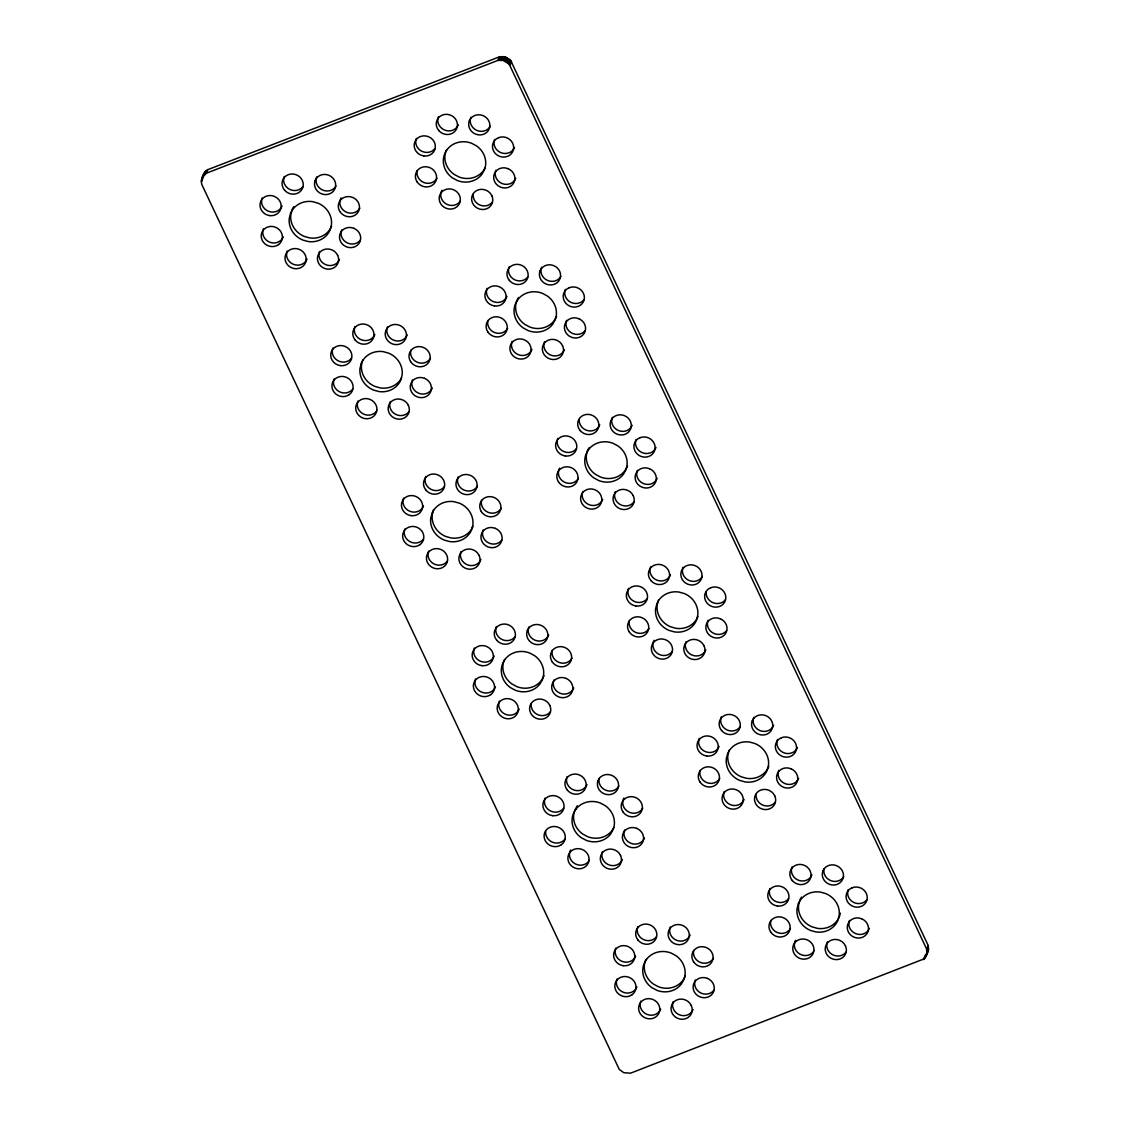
<?xml version="1.0" encoding="UTF-8"?>
<svg xmlns="http://www.w3.org/2000/svg" width="1130" height="1130" viewBox="0 0 1130 1130"><rect width="100%" height="100%" fill="white"/><g stroke="black" fill="none" stroke-linecap="round" stroke-linejoin="round"><path stroke-width="1.5" d="M202.016 178.046L206.31 173.243L497.906 60.398L503.387 60.469L509.192 64.156L926.642 949.073L926.854 954.299L924.284 958.791L630.554 1073.189L623.746 1072.681L619.268 1069.432L201.818 184.515C200.391 179.091 203.132 172.608 207.849 169.641L499.446 56.811L504.926 56.881L510.732 60.568L928.182 945.485L928.38 950.697L924.82 956.051M316.697 176.93L316.075 179.458A10.707 9.972 23.1 0 0 322.94 190.179A10.707 9.972 23.1 0 0 335.271 187.17L335.921 186.04M387.406 326.951L386.799 329.48A10.707 9.972 23.1 0 0 393.664 340.201A10.707 9.972 23.1 0 0 405.995 337.192L407.294 334.932M470.871 117.266L470.25 119.794A10.707 9.972 23.1 0 0 477.114 130.529A10.707 9.972 23.1 0 0 489.459 127.521L490.095 126.376M458.13 476.959L457.509 479.501A10.707 9.972 23.1 0 0 464.388 490.222A10.707 9.972 23.1 0 0 476.719 487.214L477.368 486.084M541.595 267.287L540.973 269.816A10.707 9.972 23.1 0 0 547.838 280.551A10.707 9.972 23.1 0 0 560.169 277.528L560.819 276.398M528.854 626.981L528.233 629.509A10.707 9.972 23.1 0 0 535.097 640.244A10.707 9.972 23.1 0 0 547.443 637.235L548.728 634.961M612.305 417.309L611.697 419.837A10.707 9.972 23.1 0 0 618.562 430.572A10.707 9.972 23.1 0 0 630.893 427.55L632.193 425.29M599.267 778.273L598.957 779.531A10.707 9.972 23.1 0 0 605.821 790.266A10.707 9.972 23.1 0 0 618.152 787.243L618.802 786.113M683.029 567.317L682.421 569.859A10.707 9.972 23.1 0 0 689.286 580.58A10.707 9.972 23.1 0 0 701.617 577.571L702.267 576.441M670.288 927.024L669.68 929.552A10.707 9.972 23.1 0 0 676.545 940.287A10.707 9.972 23.1 0 0 688.876 937.264L690.176 935.004M753.752 717.338L753.131 719.881A10.707 9.972 23.1 0 0 759.996 730.602A10.707 9.972 23.1 0 0 772.341 727.593L773.626 725.333M824.166 868.631L823.855 869.902A10.707 9.972 23.1 0 0 830.72 880.623A10.707 9.972 23.1 0 0 843.051 877.615L843.7 876.485M362.758 360.032L361.515 364.806A21.428 19.945 23.1 0 0 374.934 386.418L380.316 387.929A21.428 19.945 23.1 0 0 401.63 377.83M433.539 509.771L432.239 514.828A21.428 19.945 23.1 0 0 445.658 536.439L451.04 537.951A21.428 19.945 23.1 0 0 473.089 526.269M658.451 600.129L657.137 605.172A21.428 19.945 23.1 0 0 670.556 626.797L675.938 628.308A21.428 19.945 23.1 0 0 697.987 616.627M729.161 750.151L727.861 755.193A21.428 19.945 23.1 0 0 741.28 776.819L746.662 778.33A21.428 19.945 23.1 0 0 768.711 766.649L768.781 766.38M840.324 913.21L839.435 916.67A21.428 19.945 23.1 0 1 817.371 928.352L812.004 926.84A21.428 19.945 23.1 0 1 798.571 905.215L799.885 900.172A21.428 19.945 23.1 0 1 801.523 897.093M201.62 179.303L204.841 172.198M201.394 180.588L204.106 173.286M204.177 174.811L205.716 171.209M201.352 181.902L202.891 178.314M205.18 173.949L206.719 170.362M206.31 173.243L207.849 169.641M497.906 60.398L499.446 56.811M499.262 60.158L500.788 56.571M500.632 60.102L502.172 56.5M502.017 60.201L503.556 56.599M503.387 60.469L504.926 56.881M504.729 60.921L506.254 57.319M505.986 61.514L507.525 57.927M507.172 62.263L508.698 58.675M508.246 63.153L509.771 59.551M509.192 64.156L510.732 60.568M510.011 65.258L511.537 61.67M926.642 949.073L928.182 945.485M926.967 950.372L928.507 946.785M923.281 959.638L924.298 957.237M927.109 951.686L928.648 948.098M924.284 958.791L925.823 955.189M927.066 953.014L928.606 949.412M925.159 957.802L926.699 954.214M925.894 956.715L928.38 950.697M446.209 150.347L446.068 150.601A21.428 19.945 23.1 0 0 454.034 174.331L458.964 176.972A21.428 19.945 23.1 0 0 483.513 170.616L485.109 167.734M518.515 297.501L516.791 300.622A21.428 19.945 23.1 0 0 524.758 324.352L529.688 326.994A21.428 19.945 23.1 0 0 554.237 320.623L556.624 316.315M589.239 447.522L587.515 450.644A21.428 19.945 23.1 0 0 595.468 474.374L600.397 477.015A21.428 19.945 23.1 0 0 624.961 470.645L627.475 466.083M504.192 660.061L504.065 660.316A21.428 19.945 23.1 0 0 512.017 684.046L516.947 686.687A21.428 19.945 23.1 0 0 541.51 680.331L544.024 675.768M577.289 805.775L574.775 810.337A21.428 19.945 23.1 0 0 582.741 834.067L587.671 836.709A21.428 19.945 23.1 0 0 612.22 830.338L613.816 827.471M645.64 960.105L645.498 960.359A21.428 19.945 23.1 0 0 653.451 984.089L658.38 986.73A21.428 19.945 23.1 0 0 682.944 980.36L685.317 976.052M442.014 190.264L441.364 191.394A10.707 9.972 23.1 0 0 446.35 204.064A10.707 9.972 23.1 0 0 459.952 201.649M654.171 640.329L653.521 641.459A10.707 9.972 23.1 0 0 658.508 654.115A10.707 9.972 23.1 0 0 672.11 651.699M570.707 850L570.071 851.13A10.707 9.972 23.1 0 0 575.057 863.786A10.707 9.972 23.1 0 0 588.645 861.385M795.605 940.358L794.969 941.488A10.707 9.972 23.1 0 0 799.955 954.158A10.707 9.972 23.1 0 0 813.544 951.742M447.212 561.342A10.707 9.972 23.1 0 1 433.609 563.757A10.707 9.972 23.1 0 1 428.623 551.101M515.012 636.783A10.707 9.972 23.1 0 1 498.189 636.557L496.72 634.269A10.707 9.972 23.1 0 1 496.423 626.543M494.22 656.064A10.707 9.972 23.1 0 1 483.287 662.053L480.589 661.332A10.707 9.972 23.1 0 1 474.346 648.069M573.729 688A10.707 9.972 23.1 0 1 560.113 693.283L557.655 691.927A10.707 9.972 23.1 0 1 553.855 680.02M495.434 686.941A10.707 9.972 23.1 0 1 492.256 691.052L489.911 692.337A10.707 9.972 23.1 0 1 478.287 689.992A10.707 9.972 23.1 0 1 475.561 678.961M644.453 838.022A10.707 9.972 23.1 0 1 630.823 843.305L628.379 841.949A10.707 9.972 23.1 0 1 624.579 830.042M432.296 387.971A10.707 9.972 23.1 0 1 418.665 393.24L416.221 391.898A10.707 9.972 23.1 0 1 412.408 379.991M519.221 709.103A10.707 9.972 23.1 0 1 505.604 714.372A10.707 9.972 23.1 0 1 499.347 701.109M725.404 599.719A10.707 9.972 23.1 0 1 721.18 602.841L718.539 603.491A10.707 9.972 23.1 0 1 706.208 592.007M571.992 658.225A10.707 9.972 23.1 0 1 558.969 662.42A10.707 9.972 23.1 0 1 552.231 650.442M635.667 956.107A10.707 9.972 23.1 0 1 624.735 962.096L622.037 961.376A10.707 9.972 23.1 0 1 615.779 948.112M744.119 799.461A10.707 9.972 23.1 0 1 730.489 804.73A10.707 9.972 23.1 0 1 724.245 791.48M705.84 649.877A10.707 9.972 23.1 0 1 696.292 655.979A10.707 9.972 23.1 0 1 686.263 649.609L685.444 647.066A10.707 9.972 23.1 0 1 685.952 641.897M660.669 1009.147A10.707 9.972 23.1 0 1 647.038 1014.415A10.707 9.972 23.1 0 1 640.781 1001.152M649.016 628.52A10.707 9.972 23.1 0 1 635.908 632.532A10.707 9.972 23.1 0 1 629.354 620.469M587.021 784.545A10.707 9.972 23.1 0 1 568.913 786.579L567.444 784.291A10.707 9.972 23.1 0 1 567.147 776.564M352.701 389.172A10.707 9.972 23.1 0 1 350.809 391.008L348.478 392.294A10.707 9.972 23.1 0 1 336.839 389.949A10.707 9.972 23.1 0 1 334.113 378.931M408.919 411.772A10.707 9.972 23.1 0 1 390.641 409.244L389.822 406.687A10.707 9.972 23.1 0 1 390.33 401.517M693.1 1009.584A10.707 9.972 23.1 0 1 683.551 1015.672A10.707 9.972 23.1 0 1 673.522 1009.316L672.703 1006.759A10.707 9.972 23.1 0 1 673.226 1001.59M636.868 986.984A10.707 9.972 23.1 0 1 633.704 991.081L631.359 992.366A10.707 9.972 23.1 0 1 619.72 990.035A10.707 9.972 23.1 0 1 616.994 979.004M713.878 990.304A10.707 9.972 23.1 0 1 701.546 993.327L699.103 991.971A10.707 9.972 23.1 0 1 695.303 980.063M713.44 958.268A10.707 9.972 23.1 0 1 700.402 962.463A10.707 9.972 23.1 0 1 693.665 950.485M656.445 936.827A10.707 9.972 23.1 0 1 639.636 936.601L638.168 934.298A10.707 9.972 23.1 0 1 637.857 926.586M480.942 559.519A10.707 9.972 23.1 0 1 471.394 565.622A10.707 9.972 23.1 0 1 461.365 559.265L460.546 556.709A10.707 9.972 23.1 0 1 461.054 551.539M550.366 711.801A10.707 9.972 23.1 0 1 532.089 709.273L531.269 706.716A10.707 9.972 23.1 0 1 531.171 704.089M563.644 808.346A10.707 9.972 23.1 0 1 554.011 812.074L551.313 811.354A10.707 9.972 23.1 0 1 545.07 798.091M622.376 859.563A10.707 9.972 23.1 0 1 612.841 865.651A10.707 9.972 23.1 0 1 602.798 859.294L601.993 856.738A10.707 9.972 23.1 0 1 602.502 851.568M564.859 839.237A10.707 9.972 23.1 0 1 562.98 841.073L560.635 842.344A10.707 9.972 23.1 0 1 545.663 831.51M642.716 808.247A10.707 9.972 23.1 0 1 628.421 811.849A10.707 9.972 23.1 0 1 623.901 798.034M331.641 226.24A21.428 19.945 23.1 0 1 309.592 237.907L304.224 236.396A21.428 19.945 23.1 0 1 290.791 214.785L292.105 209.728A21.428 19.945 23.1 0 1 293.744 206.663M670.471 574.873A10.707 9.972 23.1 0 1 652.377 576.907L650.894 574.605A10.707 9.972 23.1 0 1 650.598 566.879M360.272 240.21A10.707 9.972 23.1 0 1 347.941 243.218L345.498 241.877A10.707 9.972 23.1 0 1 341.698 229.969M359.764 208.301A10.707 9.972 23.1 0 1 345.399 211.691A10.707 9.972 23.1 0 1 341.091 197.835M302.84 186.732A10.707 9.972 23.1 0 1 286.031 186.506L284.562 184.204A10.707 9.972 23.1 0 1 284.252 176.492M283.277 236.89A10.707 9.972 23.1 0 1 280.099 240.987L277.754 242.272A10.707 9.972 23.1 0 1 266.115 239.927A10.707 9.972 23.1 0 1 263.389 228.91M307.063 259.038A10.707 9.972 23.1 0 1 293.433 264.321A10.707 9.972 23.1 0 1 287.19 251.058M339.494 259.476A10.707 9.972 23.1 0 1 329.946 265.578A10.707 9.972 23.1 0 1 319.917 259.222L319.098 256.665A10.707 9.972 23.1 0 1 319.621 251.496M376.488 411.32A10.707 9.972 23.1 0 1 362.885 413.735A10.707 9.972 23.1 0 1 357.899 401.079M430.474 358.323A10.707 9.972 23.1 0 1 417.38 362.32A10.707 9.972 23.1 0 1 410.826 350.272M351.487 358.281A10.707 9.972 23.1 0 1 341.853 362.01L339.155 361.303A10.707 9.972 23.1 0 1 332.898 348.04M374.849 334.494A10.707 9.972 23.1 0 1 356.755 336.528L355.286 334.226A10.707 9.972 23.1 0 1 354.975 326.499M423.411 539.194A10.707 9.972 23.1 0 1 421.532 541.03L419.188 542.315A10.707 9.972 23.1 0 1 407.563 539.971A10.707 9.972 23.1 0 1 404.837 528.953M444.288 486.776A10.707 9.972 23.1 0 1 427.479 486.55L425.996 484.247A10.707 9.972 23.1 0 1 425.699 476.521M423.496 506.042A10.707 9.972 23.1 0 1 412.563 512.031L409.865 511.311A10.707 9.972 23.1 0 1 403.622 498.062M501.72 540.253A10.707 9.972 23.1 0 1 489.389 543.262L486.931 541.92A10.707 9.972 23.1 0 1 483.132 529.998M501.197 508.345A10.707 9.972 23.1 0 1 488.104 512.342A10.707 9.972 23.1 0 1 481.55 500.293M798.628 778.372A10.707 9.972 23.1 0 1 785.011 783.641L782.553 782.285A10.707 9.972 23.1 0 1 778.754 770.378M788.542 898.703A10.707 9.972 23.1 0 1 778.909 902.432L776.211 901.712A10.707 9.972 23.1 0 1 769.968 888.448M866.851 899.763A10.707 9.972 23.1 0 1 862.628 902.884L859.972 903.534A10.707 9.972 23.1 0 1 848.263 889.508M790.449 928.563A10.707 9.972 23.1 0 1 777.355 932.575A10.707 9.972 23.1 0 1 770.801 920.512M845.989 952.18A10.707 9.972 23.1 0 1 827.697 949.652L826.892 947.095A10.707 9.972 23.1 0 1 827.4 941.94M811.919 874.903A10.707 9.972 23.1 0 1 793.811 876.951L792.342 874.648A10.707 9.972 23.1 0 1 792.031 866.922M599.748 424.852A10.707 9.972 23.1 0 1 581.653 426.886L580.184 424.583A10.707 9.972 23.1 0 1 579.266 419.4M507.638 328.364A10.707 9.972 23.1 0 1 494.615 332.559A10.707 9.972 23.1 0 1 487.877 320.581M492.383 202.086A10.707 9.972 23.1 0 1 474.091 199.558L473.286 197.001A10.707 9.972 23.1 0 1 473.173 194.374M578.362 478.386A10.707 9.972 23.1 0 1 564.068 481.987A10.707 9.972 23.1 0 1 559.548 468.173M506.96 296.371A10.707 9.972 23.1 0 1 496.028 302.36L493.33 301.639A10.707 9.972 23.1 0 1 487.072 288.376M531.962 349.41A10.707 9.972 23.1 0 1 518.331 354.679A10.707 9.972 23.1 0 1 512.088 341.415M655.979 447.438A10.707 9.972 23.1 0 1 650.456 452.833L647.815 453.469A10.707 9.972 23.1 0 1 636.105 439.457M657.194 478.329A10.707 9.972 23.1 0 1 643.563 483.612L641.12 482.256A10.707 9.972 23.1 0 1 637.306 470.348M576.385 448.652A10.707 9.972 23.1 0 1 566.752 452.381L564.054 451.661A10.707 9.972 23.1 0 1 557.796 438.398M514.531 147.409A10.707 9.972 23.1 0 1 509.023 152.79L506.367 153.426A10.707 9.972 23.1 0 1 494.658 139.414M434.937 148.609A10.707 9.972 23.1 0 1 425.304 152.338L422.606 151.618A10.707 9.972 23.1 0 1 416.363 138.354M564.393 349.848A10.707 9.972 23.1 0 1 554.844 355.936A10.707 9.972 23.1 0 1 544.815 349.58L543.996 347.023A10.707 9.972 23.1 0 1 544.519 341.853M583.97 299.69A10.707 9.972 23.1 0 1 579.732 302.812L577.091 303.447A10.707 9.972 23.1 0 1 565.381 289.435M515.746 178.286A10.707 9.972 23.1 0 1 502.116 183.569L499.672 182.213A10.707 9.972 23.1 0 1 495.872 170.305M436.915 178.342A10.707 9.972 23.1 0 1 423.891 182.537A10.707 9.972 23.1 0 1 417.154 170.559M585.17 330.567A10.707 9.972 23.1 0 1 572.839 333.59L570.396 332.234A10.707 9.972 23.1 0 1 566.596 320.327M527.738 277.09A10.707 9.972 23.1 0 1 510.93 276.864L509.461 274.562A10.707 9.972 23.1 0 1 509.15 266.849M458.314 124.809A10.707 9.972 23.1 0 1 440.206 126.843L438.737 124.554A10.707 9.972 23.1 0 1 438.44 116.828M633.817 502.13A10.707 9.972 23.1 0 1 615.539 499.601L614.72 497.045A10.707 9.972 23.1 0 1 615.229 491.875M602.686 499.432A10.707 9.972 23.1 0 1 589.055 504.7A10.707 9.972 23.1 0 1 582.798 491.437M775.265 802.159A10.707 9.972 23.1 0 1 756.987 799.63L756.168 797.074A10.707 9.972 23.1 0 1 756.069 794.447M719.725 778.542A10.707 9.972 23.1 0 1 706.631 782.553A10.707 9.972 23.1 0 1 700.077 770.491M647.109 598.66A10.707 9.972 23.1 0 1 637.475 602.389L634.778 601.668A10.707 9.972 23.1 0 1 628.52 588.419M719.118 746.422A10.707 9.972 23.1 0 1 708.185 752.41L705.487 751.69A10.707 9.972 23.1 0 1 699.244 738.427M726.618 630.611A10.707 9.972 23.1 0 1 714.287 633.619L711.844 632.277A10.707 9.972 23.1 0 1 708.03 620.356M739.91 727.155A10.707 9.972 23.1 0 1 723.087 726.929L721.618 724.627A10.707 9.972 23.1 0 1 721.321 716.9M797.427 747.481A10.707 9.972 23.1 0 1 791.904 752.863L789.263 753.512A10.707 9.972 23.1 0 1 777.539 739.486M282.062 205.999A10.707 9.972 23.1 0 1 271.129 211.988L268.432 211.282A10.707 9.972 23.1 0 1 262.174 198.018M869.351 928.394A10.707 9.972 23.1 0 1 855.721 933.663L853.277 932.307A10.707 9.972 23.1 0 1 849.478 920.399M315.157 180.518L314.536 183.06A10.707 9.972 23.1 0 0 321.414 193.781A10.707 9.972 23.1 0 0 333.746 190.772L335.031 188.512A10.707 9.972 23.1 0 0 328.788 175.249A10.707 9.972 23.1 0 0 315.157 180.518M306.145 260.098L305.524 262.64A10.707 9.972 23.1 0 1 291.907 267.909A10.707 9.972 23.1 0 1 285.65 254.646L286.949 252.386A10.707 9.972 23.1 0 1 299.281 249.377A10.707 9.972 23.1 0 1 306.145 260.098M385.881 330.539L385.259 333.068A10.707 9.972 23.1 0 0 392.124 343.803A10.707 9.972 23.1 0 0 404.455 340.794L405.755 338.52A10.707 9.972 23.1 0 0 399.512 325.271A10.707 9.972 23.1 0 0 385.881 330.539M376.869 410.119L376.248 412.662A10.707 9.972 23.1 0 1 362.617 417.93A10.707 9.972 23.1 0 1 356.374 404.667L357.659 402.407A10.707 9.972 23.1 0 1 370.004 399.399A10.707 9.972 23.1 0 1 376.869 410.119M469.331 120.854L468.724 123.396A10.707 9.972 23.1 0 0 475.589 134.117A10.707 9.972 23.1 0 0 487.92 131.108L489.219 128.848A10.707 9.972 23.1 0 0 482.962 115.585A10.707 9.972 23.1 0 0 469.331 120.854M460.32 200.448L459.712 202.976A10.707 9.972 23.1 0 1 446.082 208.259A10.707 9.972 23.1 0 1 439.824 194.996L441.124 192.736A10.707 9.972 23.1 0 1 453.455 189.713A10.707 9.972 23.1 0 1 460.32 200.448M456.591 480.561L455.983 483.089A10.707 9.972 23.1 0 0 462.848 493.824A10.707 9.972 23.1 0 0 475.179 490.816L476.479 488.541A10.707 9.972 23.1 0 0 470.221 475.292A10.707 9.972 23.1 0 0 456.591 480.561M447.579 560.141L446.972 562.684A10.707 9.972 23.1 0 1 433.341 567.952A10.707 9.972 23.1 0 1 427.084 554.689L428.383 552.429A10.707 9.972 23.1 0 1 440.714 549.42A10.707 9.972 23.1 0 1 447.579 560.141M540.055 270.875L539.434 273.418A10.707 9.972 23.1 0 0 546.313 284.139A10.707 9.972 23.1 0 0 558.644 281.13L559.929 278.87A10.707 9.972 23.1 0 0 553.686 265.606A10.707 9.972 23.1 0 0 540.055 270.875M531.043 350.47L530.422 352.998A10.707 9.972 23.1 0 1 516.806 358.267A10.707 9.972 23.1 0 1 510.548 345.017L511.848 342.757A10.707 9.972 23.1 0 1 524.179 339.735A10.707 9.972 23.1 0 1 531.043 350.47M527.315 630.568L526.707 633.111A10.707 9.972 23.1 0 0 533.572 643.832A10.707 9.972 23.1 0 0 545.903 640.823L547.202 638.563A10.707 9.972 23.1 0 0 540.945 625.3A10.707 9.972 23.1 0 0 527.315 630.568M518.303 710.163L517.695 712.691A10.707 9.972 23.1 0 1 504.065 717.974A10.707 9.972 23.1 0 1 497.807 704.71L499.107 702.45A10.707 9.972 23.1 0 1 511.438 699.428A10.707 9.972 23.1 0 1 518.303 710.163M610.779 420.897L610.158 423.439A10.707 9.972 23.1 0 0 617.022 434.16A10.707 9.972 23.1 0 0 629.354 431.152L630.653 428.892A10.707 9.972 23.1 0 0 624.396 415.628A10.707 9.972 23.1 0 0 610.779 420.897M601.767 500.491L601.146 503.02A10.707 9.972 23.1 0 1 587.515 508.288A10.707 9.972 23.1 0 1 581.272 495.039L582.557 492.765A10.707 9.972 23.1 0 1 594.903 489.756A10.707 9.972 23.1 0 1 601.767 500.491M598.038 780.59L597.431 783.132A10.707 9.972 23.1 0 0 604.296 793.853A10.707 9.972 23.1 0 0 616.627 790.845L617.912 788.585A10.707 9.972 23.1 0 0 611.669 775.321A10.707 9.972 23.1 0 0 598.038 780.59M589.027 860.184L588.405 862.713A10.707 9.972 23.1 0 1 574.789 867.981A10.707 9.972 23.1 0 1 568.531 854.732L569.831 852.472A10.707 9.972 23.1 0 1 582.162 849.449A10.707 9.972 23.1 0 1 589.027 860.184M681.503 570.918L680.882 573.447A10.707 9.972 23.1 0 0 687.746 584.182A10.707 9.972 23.1 0 0 700.077 581.159L701.377 578.899A10.707 9.972 23.1 0 0 695.12 565.636A10.707 9.972 23.1 0 0 681.503 570.918M672.491 650.499L671.87 653.041A10.707 9.972 23.1 0 1 658.239 658.31A10.707 9.972 23.1 0 1 651.996 645.046L653.281 642.786A10.707 9.972 23.1 0 1 665.612 639.778A10.707 9.972 23.1 0 1 672.491 650.499M668.762 930.612L668.141 933.154A10.707 9.972 23.1 0 0 675.005 943.875A10.707 9.972 23.1 0 0 687.351 940.866L688.636 938.606A10.707 9.972 23.1 0 0 682.393 925.343A10.707 9.972 23.1 0 0 668.762 930.612M659.75 1010.206L659.129 1012.734A10.707 9.972 23.1 0 1 645.498 1018.003A10.707 9.972 23.1 0 1 639.255 1004.754L640.541 1002.48A10.707 9.972 23.1 0 1 652.886 999.471A10.707 9.972 23.1 0 1 659.75 1010.206M752.213 720.94L751.605 723.468A10.707 9.972 23.1 0 0 758.47 734.189A10.707 9.972 23.1 0 0 770.801 731.181L772.101 728.921A10.707 9.972 23.1 0 0 765.843 715.657A10.707 9.972 23.1 0 0 752.213 720.94M743.201 800.52L742.594 803.049A10.707 9.972 23.1 0 1 728.963 808.331A10.707 9.972 23.1 0 1 722.706 795.068L724.005 792.808A10.707 9.972 23.1 0 1 736.336 789.799A10.707 9.972 23.1 0 1 743.201 800.52M822.937 870.962L822.315 873.49A10.707 9.972 23.1 0 0 829.194 884.211A10.707 9.972 23.1 0 0 841.525 881.202L842.81 878.942A10.707 9.972 23.1 0 0 836.567 865.679A10.707 9.972 23.1 0 0 822.937 870.962M813.925 950.542L813.303 953.07A10.707 9.972 23.1 0 1 799.687 958.353A10.707 9.972 23.1 0 1 793.43 945.09L794.729 942.83A10.707 9.972 23.1 0 1 807.06 939.821A10.707 9.972 23.1 0 1 813.925 950.542M290.565 213.33L289.266 218.373A21.428 19.945 23.1 0 0 302.685 239.998L308.066 241.509A21.428 19.945 23.1 0 0 330.115 229.828L331.429 224.785A21.428 19.945 23.1 0 0 317.996 203.16L312.629 201.649A21.428 19.945 23.1 0 0 290.565 213.33M361.289 363.352L359.99 368.394A21.428 19.945 23.1 0 0 373.409 390.02L378.776 391.531A21.428 19.945 23.1 0 0 400.839 379.85L402.139 374.807A21.428 19.945 23.1 0 0 388.72 353.182L383.338 351.67A21.428 19.945 23.1 0 0 361.289 363.352M432.013 513.373L430.7 518.416A21.428 19.945 23.1 0 0 444.118 540.041L449.5 541.538A21.428 19.945 23.1 0 0 471.549 529.871L472.863 524.829A21.428 19.945 23.1 0 0 459.444 503.203L454.062 501.692A21.428 19.945 23.1 0 0 432.013 513.373M656.911 603.731L655.598 608.773A21.428 19.945 23.1 0 0 669.031 630.399L674.398 631.896A21.428 19.945 23.1 0 0 696.461 620.229L697.761 615.172A21.428 19.945 23.1 0 0 684.342 593.561L678.961 592.049A21.428 19.945 23.1 0 0 656.911 603.731M727.635 753.752L726.322 758.795A21.428 19.945 23.1 0 0 739.74 780.42L745.122 781.918A21.428 19.945 23.1 0 0 767.171 770.25L768.485 765.194A21.428 19.945 23.1 0 0 755.066 743.582L749.684 742.071A21.428 19.945 23.1 0 0 727.635 753.752M798.359 903.76L797.046 908.817A21.428 19.945 23.1 0 0 810.464 930.428L815.846 931.939A21.428 19.945 23.1 0 0 837.895 920.272L839.209 915.215A21.428 19.945 23.1 0 0 825.776 893.604L820.408 892.093A21.428 19.945 23.1 0 0 798.359 903.76M447.056 149.64L444.542 154.203A21.428 19.945 23.1 0 0 452.494 177.933L457.424 180.56A21.428 19.945 23.1 0 0 481.987 174.204L484.502 169.641A21.428 19.945 23.1 0 0 476.549 145.911L471.62 143.27A21.428 19.945 23.1 0 0 447.056 149.64M517.78 299.662L515.266 304.224A21.428 19.945 23.1 0 0 523.218 327.954L528.148 330.582A21.428 19.945 23.1 0 0 552.711 324.225L555.226 319.663A21.428 19.945 23.1 0 0 547.259 295.933L542.329 293.291A21.428 19.945 23.1 0 0 517.78 299.662M588.49 449.669L585.976 454.232A21.428 19.945 23.1 0 0 593.942 477.976L598.872 480.603A21.428 19.945 23.1 0 0 623.421 474.247L625.935 469.685A21.428 19.945 23.1 0 0 617.983 445.955L613.053 443.313A21.428 19.945 23.1 0 0 588.49 449.669M505.039 659.355L502.525 663.917A21.428 19.945 23.1 0 0 510.478 687.647L515.407 690.275A21.428 19.945 23.1 0 0 539.971 683.918L542.485 679.356A21.428 19.945 23.1 0 0 534.532 655.626L529.603 652.985A21.428 19.945 23.1 0 0 505.039 659.355M575.763 809.377L573.249 813.939A21.428 19.945 23.1 0 0 581.201 837.669L586.131 840.296A21.428 19.945 23.1 0 0 610.694 833.94L613.209 829.378A21.428 19.945 23.1 0 0 605.242 805.648L600.312 803.006A21.428 19.945 23.1 0 0 575.763 809.377M646.487 959.384L643.959 963.947A21.428 19.945 23.1 0 0 651.925 987.691L656.855 990.318A21.428 19.945 23.1 0 0 681.404 983.962L683.933 979.399A21.428 19.945 23.1 0 0 675.966 955.669L671.036 953.028A21.428 19.945 23.1 0 0 646.487 959.384M278.559 244.589L276.214 245.874A10.707 9.972 23.1 0 1 262.16 240.224A10.707 9.972 23.1 0 1 267.372 227.116L270.028 226.466A10.707 9.972 23.1 0 1 281.441 232.766A10.707 9.972 23.1 0 1 278.559 244.589M498.641 137.634L496.296 138.919A10.707 9.972 23.1 0 0 493.429 150.728A10.707 9.972 23.1 0 0 504.842 157.028L507.483 156.378A10.707 9.972 23.1 0 0 512.695 143.27A10.707 9.972 23.1 0 0 498.641 137.634M349.283 394.61L346.938 395.895A10.707 9.972 23.1 0 1 332.884 390.245A10.707 9.972 23.1 0 1 338.096 377.138L340.737 376.488A10.707 9.972 23.1 0 1 352.15 382.788A10.707 9.972 23.1 0 1 349.283 394.61M569.365 287.656L567.02 288.927A10.707 9.972 23.1 0 0 564.153 300.75A10.707 9.972 23.1 0 0 575.566 307.049L578.207 306.399A10.707 9.972 23.1 0 0 583.419 293.291A10.707 9.972 23.1 0 0 569.365 287.656M420.007 544.632L417.662 545.917A10.707 9.972 23.1 0 1 403.608 540.267A10.707 9.972 23.1 0 1 408.82 527.159L411.461 526.509A10.707 9.972 23.1 0 1 422.874 532.809A10.707 9.972 23.1 0 1 420.007 544.632M640.089 437.663L637.744 438.949A10.707 9.972 23.1 0 0 634.862 450.771A10.707 9.972 23.1 0 0 646.275 457.071L648.931 456.421A10.707 9.972 23.1 0 0 654.143 443.313A10.707 9.972 23.1 0 0 640.089 437.663M490.731 694.639L488.386 695.925A10.707 9.972 23.1 0 1 474.332 690.275A10.707 9.972 23.1 0 1 479.544 677.167L482.185 676.531A10.707 9.972 23.1 0 1 493.598 682.817A10.707 9.972 23.1 0 1 490.731 694.639M710.812 587.685L708.468 588.97A10.707 9.972 23.1 0 0 705.586 600.793A10.707 9.972 23.1 0 0 716.999 607.078L719.655 606.443A10.707 9.972 23.1 0 0 724.867 593.335A10.707 9.972 23.1 0 0 710.812 587.685M561.441 844.661L559.096 845.946A10.707 9.972 23.1 0 1 545.041 840.296A10.707 9.972 23.1 0 1 550.268 827.188L552.909 826.553A10.707 9.972 23.1 0 1 564.322 832.838A10.707 9.972 23.1 0 1 561.441 844.661M781.522 737.706L779.192 738.992A10.707 9.972 23.1 0 0 776.31 750.814A10.707 9.972 23.1 0 0 787.723 757.1L790.364 756.45A10.707 9.972 23.1 0 0 795.591 743.356A10.707 9.972 23.1 0 0 781.522 737.706M632.164 994.683L629.82 995.968A10.707 9.972 23.1 0 1 615.765 990.318A10.707 9.972 23.1 0 1 620.977 977.21L623.633 976.574A10.707 9.972 23.1 0 1 635.032 982.86A10.707 9.972 23.1 0 1 632.164 994.683M852.246 887.728L849.901 889.013A10.707 9.972 23.1 0 0 847.034 900.836A10.707 9.972 23.1 0 0 858.447 907.122L861.088 906.472A10.707 9.972 23.1 0 0 866.3 893.378A10.707 9.972 23.1 0 0 852.246 887.728M507.963 168.624L505.265 167.904A10.707 9.972 23.1 0 0 494.333 173.893A10.707 9.972 23.1 0 0 498.146 185.814L500.59 187.156A10.707 9.972 23.1 0 0 514.221 181.888A10.707 9.972 23.1 0 0 507.963 168.624M423.778 155.926L421.08 155.206A10.707 9.972 23.1 0 1 414.823 141.956A10.707 9.972 23.1 0 1 428.454 136.674L430.897 138.03A10.707 9.972 23.1 0 1 434.697 149.937A10.707 9.972 23.1 0 1 423.778 155.926M353.789 228.288L351.091 227.568A10.707 9.972 23.1 0 0 340.158 233.557A10.707 9.972 23.1 0 0 343.958 245.464L346.416 246.82A10.707 9.972 23.1 0 0 360.032 241.552A10.707 9.972 23.1 0 0 353.789 228.288M269.59 215.59L266.892 214.87A10.707 9.972 23.1 0 1 260.649 201.606A10.707 9.972 23.1 0 1 274.279 196.338L276.723 197.694A10.707 9.972 23.1 0 1 280.523 209.601A10.707 9.972 23.1 0 1 269.59 215.59M578.687 318.646L575.989 317.926A10.707 9.972 23.1 0 0 565.057 323.915A10.707 9.972 23.1 0 0 568.856 335.836L571.314 337.178A10.707 9.972 23.1 0 0 584.93 331.909A10.707 9.972 23.1 0 0 578.687 318.646M494.488 305.947L491.79 305.227A10.707 9.972 23.1 0 1 485.547 291.978A10.707 9.972 23.1 0 1 499.178 286.695L501.621 288.051A10.707 9.972 23.1 0 1 505.421 299.959A10.707 9.972 23.1 0 1 494.488 305.947M424.513 378.31L421.815 377.589A10.707 9.972 23.1 0 0 410.882 383.579A10.707 9.972 23.1 0 0 414.682 395.486L417.125 396.842A10.707 9.972 23.1 0 0 430.756 391.573A10.707 9.972 23.1 0 0 424.513 378.31M340.314 365.611L337.616 364.891A10.707 9.972 23.1 0 1 331.373 351.628A10.707 9.972 23.1 0 1 344.989 346.359L347.447 347.715A10.707 9.972 23.1 0 1 351.246 359.623A10.707 9.972 23.1 0 1 340.314 365.611M649.411 468.668L646.713 467.947A10.707 9.972 23.1 0 0 635.78 473.936A10.707 9.972 23.1 0 0 639.58 485.858L642.024 487.2A10.707 9.972 23.1 0 0 655.654 481.931A10.707 9.972 23.1 0 0 649.411 468.668M565.212 455.969L562.514 455.249A10.707 9.972 23.1 0 1 556.271 442A10.707 9.972 23.1 0 1 569.887 436.717L572.345 438.073A10.707 9.972 23.1 0 1 576.145 449.98A10.707 9.972 23.1 0 1 565.212 455.969M495.223 528.332L492.525 527.611A10.707 9.972 23.1 0 0 481.606 533.6A10.707 9.972 23.1 0 0 485.406 545.508L487.849 546.864A10.707 9.972 23.1 0 0 501.48 541.581A10.707 9.972 23.1 0 0 495.223 528.332M411.038 515.633L408.34 514.913A10.707 9.972 23.1 0 1 402.082 501.649A10.707 9.972 23.1 0 1 415.713 496.381L418.157 497.723A10.707 9.972 23.1 0 1 421.97 509.644A10.707 9.972 23.1 0 1 411.038 515.633M720.135 618.689L717.437 617.969A10.707 9.972 23.1 0 0 706.504 623.958A10.707 9.972 23.1 0 0 710.304 635.865L712.748 637.221A10.707 9.972 23.1 0 0 726.378 631.938A10.707 9.972 23.1 0 0 720.135 618.689M635.936 605.991L633.238 605.27A10.707 9.972 23.1 0 1 626.995 592.007A10.707 9.972 23.1 0 1 640.611 586.738L643.069 588.08A10.707 9.972 23.1 0 1 646.869 600.002A10.707 9.972 23.1 0 1 635.936 605.991M565.946 678.339L563.249 677.619A10.707 9.972 23.1 0 0 552.33 683.622A10.707 9.972 23.1 0 0 556.13 695.529L558.573 696.871A10.707 9.972 23.1 0 0 572.204 691.602A10.707 9.972 23.1 0 0 565.946 678.339M481.761 665.641L479.064 664.934A10.707 9.972 23.1 0 1 472.806 651.671A10.707 9.972 23.1 0 1 486.437 646.388L488.88 647.744A10.707 9.972 23.1 0 1 492.694 659.652A10.707 9.972 23.1 0 1 481.761 665.641M790.845 768.697L788.147 767.99A10.707 9.972 23.1 0 0 777.228 773.979A10.707 9.972 23.1 0 0 781.028 785.887L783.471 787.243A10.707 9.972 23.1 0 0 797.102 781.96A10.707 9.972 23.1 0 0 790.845 768.697M706.66 756.012L703.962 755.292A10.707 9.972 23.1 0 1 697.704 742.029A10.707 9.972 23.1 0 1 711.335 736.76L713.779 738.102A10.707 9.972 23.1 0 1 717.592 750.009A10.707 9.972 23.1 0 1 706.66 756.012M636.67 828.361L633.972 827.64A10.707 9.972 23.1 0 0 623.04 833.629A10.707 9.972 23.1 0 0 626.853 845.551L629.297 846.893A10.707 9.972 23.1 0 0 642.928 841.624A10.707 9.972 23.1 0 0 636.67 828.361M552.485 815.662L549.787 814.942A10.707 9.972 23.1 0 1 543.53 801.693A10.707 9.972 23.1 0 1 557.161 796.41L559.604 797.766A10.707 9.972 23.1 0 1 563.404 809.673A10.707 9.972 23.1 0 1 552.485 815.662M861.569 918.718L858.871 918.012A10.707 9.972 23.1 0 0 847.938 924.001A10.707 9.972 23.1 0 0 851.752 935.908L854.195 937.25A10.707 9.972 23.1 0 0 867.826 931.982A10.707 9.972 23.1 0 0 861.569 918.718M777.384 906.02L774.686 905.314A10.707 9.972 23.1 0 1 768.428 892.05A10.707 9.972 23.1 0 1 782.059 886.782L784.503 888.124A10.707 9.972 23.1 0 1 788.302 900.031A10.707 9.972 23.1 0 1 777.384 906.02M707.394 978.382L704.696 977.662A10.707 9.972 23.1 0 0 693.764 983.651A10.707 9.972 23.1 0 0 697.563 995.572L700.021 996.914A10.707 9.972 23.1 0 0 713.637 991.646A10.707 9.972 23.1 0 0 707.394 978.382M623.195 965.684L620.497 964.964A10.707 9.972 23.1 0 1 614.254 951.714A10.707 9.972 23.1 0 1 627.885 946.432L630.328 947.788A10.707 9.972 23.1 0 1 634.128 959.695A10.707 9.972 23.1 0 1 623.195 965.684M491.833 195.702L490.364 193.399A10.707 9.972 23.1 0 0 477.778 190.052A10.707 9.972 23.1 0 0 471.747 200.603L472.566 203.16A10.707 9.972 23.1 0 0 486.62 208.796A10.707 9.972 23.1 0 0 491.833 195.702M438.68 130.444L437.211 128.142A10.707 9.972 23.1 0 1 442.423 115.034A10.707 9.972 23.1 0 1 456.478 120.684L457.297 123.241A10.707 9.972 23.1 0 1 451.266 133.792A10.707 9.972 23.1 0 1 438.68 130.444M562.556 345.709L561.087 343.421A10.707 9.972 23.1 0 0 548.502 340.074A10.707 9.972 23.1 0 0 542.471 350.625L543.29 353.167A10.707 9.972 23.1 0 0 557.344 358.817A10.707 9.972 23.1 0 0 562.556 345.709M509.39 280.466L507.921 278.164A10.707 9.972 23.1 0 1 513.147 265.056A10.707 9.972 23.1 0 1 527.202 270.706L528.007 273.262A10.707 9.972 23.1 0 1 521.975 283.814A10.707 9.972 23.1 0 1 509.39 280.466M633.28 495.731L631.811 493.443A10.707 9.972 23.1 0 0 619.226 490.095A10.707 9.972 23.1 0 0 613.195 500.647L614 503.189A10.707 9.972 23.1 0 0 628.054 508.839A10.707 9.972 23.1 0 0 633.28 495.731M580.114 430.488L578.645 428.185A10.707 9.972 23.1 0 1 583.857 415.077A10.707 9.972 23.1 0 1 597.911 420.727L598.731 423.284A10.707 9.972 23.1 0 1 592.699 433.835A10.707 9.972 23.1 0 1 580.114 430.488M704.004 645.753L702.521 643.45A10.707 9.972 23.1 0 0 689.95 640.103A10.707 9.972 23.1 0 0 683.918 650.654L684.724 653.211A10.707 9.972 23.1 0 0 698.778 658.861A10.707 9.972 23.1 0 0 704.004 645.753M650.838 580.495L649.369 578.193A10.707 9.972 23.1 0 1 654.581 565.099A10.707 9.972 23.1 0 1 668.635 570.735L669.454 573.291A10.707 9.972 23.1 0 1 663.423 583.843A10.707 9.972 23.1 0 1 650.838 580.495M774.714 795.774L773.245 793.472A10.707 9.972 23.1 0 0 760.659 790.124A10.707 9.972 23.1 0 0 754.628 800.676L755.447 803.232A10.707 9.972 23.1 0 0 769.502 808.882A10.707 9.972 23.1 0 0 774.714 795.774M721.562 730.517L720.093 728.214A10.707 9.972 23.1 0 1 725.305 715.12A10.707 9.972 23.1 0 1 739.359 720.756L740.178 723.313A10.707 9.972 23.1 0 1 734.147 733.864A10.707 9.972 23.1 0 1 721.562 730.517M845.438 945.796L843.969 943.494A10.707 9.972 23.1 0 0 831.383 940.146A10.707 9.972 23.1 0 0 825.352 950.697L826.171 953.254A10.707 9.972 23.1 0 0 840.226 958.904A10.707 9.972 23.1 0 0 845.438 945.796M792.285 880.538L790.802 878.236A10.707 9.972 23.1 0 1 796.029 865.128A10.707 9.972 23.1 0 1 810.083 870.778L810.902 873.335A10.707 9.972 23.1 0 1 804.871 883.886A10.707 9.972 23.1 0 1 792.285 880.538M337.658 255.352L336.189 253.049A10.707 9.972 23.1 0 0 323.604 249.702A10.707 9.972 23.1 0 0 317.572 260.253L318.392 262.81A10.707 9.972 23.1 0 0 332.446 268.46A10.707 9.972 23.1 0 0 337.658 255.352M284.506 190.108L283.023 187.806A10.707 9.972 23.1 0 1 288.249 174.698A10.707 9.972 23.1 0 1 302.303 180.348L303.108 182.905A10.707 9.972 23.1 0 1 297.077 193.456A10.707 9.972 23.1 0 1 284.506 190.108M408.382 405.373L406.913 403.071A10.707 9.972 23.1 0 0 394.328 399.723A10.707 9.972 23.1 0 0 388.296 410.275L389.101 412.831A10.707 9.972 23.1 0 0 403.17 418.481A10.707 9.972 23.1 0 0 408.382 405.373M355.216 340.116L353.747 337.828A10.707 9.972 23.1 0 1 358.959 324.72A10.707 9.972 23.1 0 1 373.013 330.37L373.832 332.926A10.707 9.972 23.1 0 1 367.801 343.478A10.707 9.972 23.1 0 1 355.216 340.116M479.106 555.395L477.623 553.093A10.707 9.972 23.1 0 0 465.037 549.745A10.707 9.972 23.1 0 0 459.006 560.296L459.825 562.853A10.707 9.972 23.1 0 0 473.88 568.503A10.707 9.972 23.1 0 0 479.106 555.395M425.939 490.138L424.47 487.849A10.707 9.972 23.1 0 1 429.683 474.741A10.707 9.972 23.1 0 1 443.737 480.391L444.556 482.934A10.707 9.972 23.1 0 1 438.525 493.485A10.707 9.972 23.1 0 1 425.939 490.138M549.816 705.417L548.347 703.114A10.707 9.972 23.1 0 0 535.761 699.767A10.707 9.972 23.1 0 0 529.73 710.318L530.549 712.875A10.707 9.972 23.1 0 0 544.604 718.511A10.707 9.972 23.1 0 0 549.816 705.417M496.663 640.159L495.194 637.857A10.707 9.972 23.1 0 1 500.406 624.749A10.707 9.972 23.1 0 1 514.461 630.399L515.28 632.955A10.707 9.972 23.1 0 1 509.249 643.507A10.707 9.972 23.1 0 1 496.663 640.159M620.539 855.438L619.071 853.136A10.707 9.972 23.1 0 0 606.485 849.788A10.707 9.972 23.1 0 0 600.454 860.34L601.273 862.882A10.707 9.972 23.1 0 0 615.327 868.532A10.707 9.972 23.1 0 0 620.539 855.438M567.387 790.181L565.904 787.878A10.707 9.972 23.1 0 1 571.13 774.77A10.707 9.972 23.1 0 1 585.185 780.42L586.004 782.977A10.707 9.972 23.1 0 1 579.973 793.528A10.707 9.972 23.1 0 1 567.387 790.181M691.263 1005.446L689.794 1003.158A10.707 9.972 23.1 0 0 677.209 999.81A10.707 9.972 23.1 0 0 671.178 1010.361L671.997 1012.904A10.707 9.972 23.1 0 0 686.051 1018.554A10.707 9.972 23.1 0 0 691.263 1005.446M638.097 940.202L636.628 937.9A10.707 9.972 23.1 0 1 641.84 924.792A10.707 9.972 23.1 0 1 655.909 930.442L656.714 932.999A10.707 9.972 23.1 0 1 650.682 943.55A10.707 9.972 23.1 0 1 638.097 940.202M552.118 661.7A10.707 9.972 23.1 0 0 570.452 661.827A10.707 9.972 23.1 0 0 560.579 646.628A10.707 9.972 23.1 0 0 552.118 661.7M693.552 961.743A10.707 9.972 23.1 0 0 711.9 961.87A10.707 9.972 23.1 0 0 702.013 946.672A10.707 9.972 23.1 0 0 693.552 961.743M629.128 631.741A10.707 9.972 23.1 0 0 647.476 632.122A10.707 9.972 23.1 0 0 637.814 616.796A10.707 9.972 23.1 0 0 629.128 631.741M770.561 931.784A10.707 9.972 23.1 0 0 788.909 932.165A10.707 9.972 23.1 0 0 779.262 916.84A10.707 9.972 23.1 0 0 770.561 931.784M481.309 511.565A10.707 9.972 23.1 0 0 499.658 511.932A10.707 9.972 23.1 0 0 490.01 496.621A10.707 9.972 23.1 0 0 481.309 511.565M339.876 211.522A10.707 9.972 23.1 0 0 358.224 211.903A10.707 9.972 23.1 0 0 348.563 196.578A10.707 9.972 23.1 0 0 339.876 211.522M410.586 361.544A10.707 9.972 23.1 0 0 428.948 361.911A10.707 9.972 23.1 0 0 419.286 346.599A10.707 9.972 23.1 0 0 410.586 361.544M622.842 811.721A10.707 9.972 23.1 0 0 641.176 811.849A10.707 9.972 23.1 0 0 631.303 796.65A10.707 9.972 23.1 0 0 622.842 811.721M558.474 481.86A10.707 9.972 23.1 0 0 576.823 481.987A10.707 9.972 23.1 0 0 566.949 466.789A10.707 9.972 23.1 0 0 558.474 481.86M487.764 331.839A10.707 9.972 23.1 0 0 506.099 331.966A10.707 9.972 23.1 0 0 496.225 316.767A10.707 9.972 23.1 0 0 487.764 331.839M417.041 181.817A10.707 9.972 23.1 0 0 435.389 181.944A10.707 9.972 23.1 0 0 425.502 166.746A10.707 9.972 23.1 0 0 417.041 181.817M699.837 781.762A10.707 9.972 23.1 0 0 718.2 782.144A10.707 9.972 23.1 0 0 708.538 766.818A10.707 9.972 23.1 0 0 699.837 781.762"/></g></svg>
